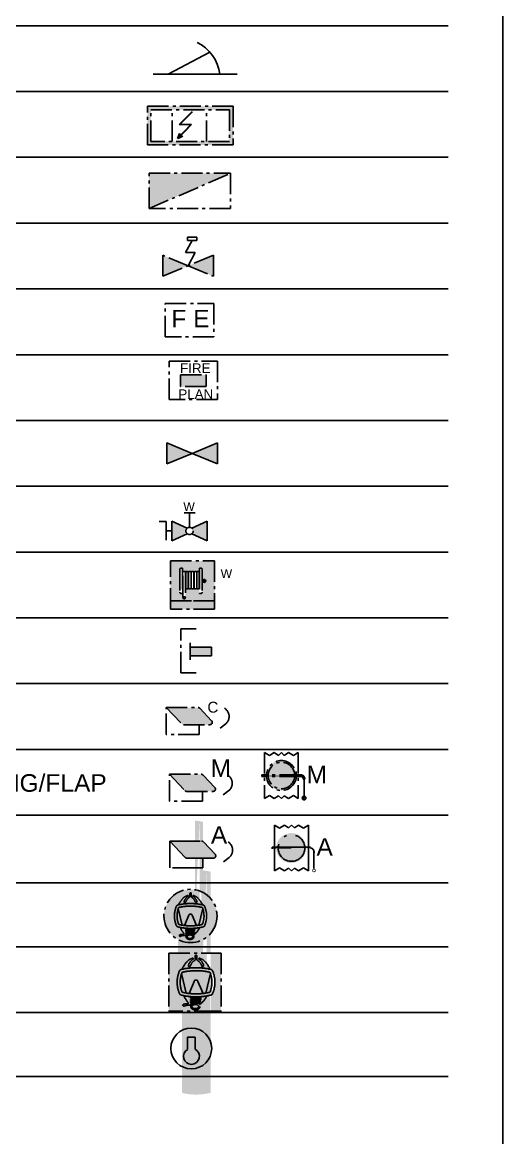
# Model space of a CAD drawing. Header units: metres. Extents: x -19 to 299, y -136 to 153.
# Drawn here: x 275.72 to 291.75, y 76.48 to 113.7 of the extents above; entities that cross this region are included whole.
import ezdxf

# ---------------------------------------------------------------- set-up
doc = ezdxf.new("R2010")
doc.units = ezdxf.units.M
doc.header["$LTSCALE"] = 0.2
doc.linetypes.add('DASHDOT', pattern=[3.556, 2.54, -0.508, 0, -0.508])
for name, color, linetype in [('BLOCKS', 7, 'Continuous'), ('BORDER', 109, 'Continuous'), ('dotted', 140, 'DASHDOT'), ('FIRE LINE', 1, 'Continuous'), ('HATCH', 1, 'Continuous'), ('INER2', 151, 'Continuous'), ('inner', 211, 'Continuous'), ('SYMBOL', 31, 'Continuous'), ('VENT', 210, 'Continuous')]:
    doc.layers.add(name, color=color, linetype=linetype)
doc.styles.add('ARIAL', font='arial.ttf')

# ---------------------------------------------------------------- blocks, each defined once
blk = doc.blocks.new('BLUE MAR SHEET 1-200')
at = {"layer": 'INER2'}
blk.add_lwpolyline([(151.846, 0.004), (-0.003, 0.004), (-0.003, 207.698), (151.846, 207.698), (151.846, 0.004)], dxfattribs=at)
blk = doc.blocks.new('fs')
at = {"layer": 'dotted', "color": 6}
for p, q in [((1941.965, -4109.374), (1943.141, -4109.374)), ((1941.965, -4110.175), (1941.965, -4109.374)), ((1943.141, -4109.374), (1943.141, -4110.175)), ((1943.141, -4110.175), (1941.965, -4110.175))]:
    blk.add_line(p, q, dxfattribs=at)
at = {"layer": 'HATCH', "style": 'ARIAL'}
blk.add_text('F E', height=0.4243, dxfattribs=at).set_placement((1942.115, -4109.948))
blk = doc.blocks.new("FPR-SAF. LOCKER WITH FIREMAN'S OUTFIT")
at = {"layer": 'VENT', "color": 2, "xscale": 0.45989954711139, "yscale": 0.45989954711139}
blk.add_blockref('fs', (-893.379, 1890.083), dxfattribs=at)
blk = doc.blocks.new('FPR-ISOLATING VALVE')
at = {"layer": 'HATCH'}
h = blk.add_hatch(color=256, dxfattribs=at)
h.paths.add_polyline_path([(-0.001, 0), (-0.282, 0.117), (-0.282, -0.117)])
h.paths.add_polyline_path([(0.282, -0.117), (0.282, 0.117), (-0.001, 0)])
at = {"layer": 'dotted', "color": 6}
for p, q in [((-0.282, 0.117), (-0.282, -0.117)), ((-0.001, 0), (-0.282, 0.117)), ((0.282, 0.117), (-0.001, 0)), ((0.282, -0.117), (0.282, 0.117)), ((-0.282, -0.117), (-0.001, 0)), ((-0.001, 0), (0.282, -0.117))]:
    blk.add_line(p, q, dxfattribs=at)
blk = doc.blocks.new('hyd')
at = {"layer": 'FIRE LINE'}
for color, points in [(1, [(1942.494, -4114.805), (1942.122, -4114.633), (1942.122, -4115.111), (1942.494, -4114.939, -0.219445), (1942.463, -4114.872, -0.219445)]), (80, [(1942.608, -4114.805, -0.219445), (1942.639, -4114.872, -0.219445), (1942.608, -4114.939), (1942.981, -4115.111), (1942.981, -4114.633)])]:
    blk.add_hatch(color=color, dxfattribs=at).paths.add_polyline_path(points)
at = {"layer": 'dotted', "color": 6}
for p, q in [((1942.418, -4114.43), (1942.686, -4114.43)), ((1942.552, -4114.784), (1942.552, -4114.43)), ((1941.816, -4114.646), (1941.99, -4114.646)), ((1941.99, -4114.646), (1941.99, -4115.098)), ((1942.122, -4114.633), (1942.122, -4115.111)), ((1942.495, -4114.805), (1942.122, -4114.633)), ((1942.609, -4114.805), (1942.981, -4114.633)), ((1942.981, -4114.633), (1942.981, -4115.111)), ((1942.109, -4114.872), (1941.99, -4114.872)), ((1942.495, -4114.939), (1942.122, -4115.111)), ((1942.609, -4114.939), (1942.981, -4115.111))]:
    blk.add_line(p, q, dxfattribs=at)
blk.add_circle((1942.552, -4114.872), 0.088, dxfattribs=at)
at = {"layer": 'dotted', "color": 6, "style": 'ARIAL'}
blk.add_text('W', height=0.212, dxfattribs=at).set_placement((1942.4, -4114.388))
blk = doc.blocks.new('FPR-WATER FIRE HYDRANT')
at = {"layer": 'VENT', "color": 2, "xscale": 0.45989954711139, "yscale": 0.45989954711139}
blk.add_blockref('hyd', (-893.308, 1892.371), dxfattribs=at)
blk = doc.blocks.new('box')
at = {"layer": 'VENT'}
h = blk.add_hatch(color=1, dxfattribs=at)
h.paths.add_polyline_path([(1943.159, -4115.599), (1942.093, -4115.599), (1942.093, -4116.565), (1943.159, -4116.565)])
h.paths.add_polyline_path([(1942.861, -4116.356, -0.360452), (1942.827, -4116.391), (1942.793, -4116.391), (1942.793, -4115.771), (1942.827, -4115.771, -0.374684), (1942.861, -4115.807), (1942.861, -4116.082), (1942.873, -4116.082, -1), (1942.944, -4116.082, -1), (1942.873, -4116.082), (1942.861, -4116.082)])
h.paths.add_polyline_path([(1942.732, -4116.266), (1942.732, -4115.863, -0.405451), (1942.787, -4115.863), (1942.787, -4116.266, -0.405451)])
h.paths.add_polyline_path([(1942.89, -4116.082, -1), (1942.927, -4116.082, -1)])
h.paths.add_polyline_path([(1942.725, -4116.266, -0.357785), (1942.664, -4116.266), (1942.664, -4115.863, -0.357785), (1942.725, -4115.863)])
h.paths.add_polyline_path([(1942.657, -4116.266, -0.357785), (1942.596, -4116.266), (1942.596, -4115.863, -0.357785), (1942.657, -4115.863)])
h.paths.add_polyline_path([(1942.589, -4116.266, -0.357785), (1942.528, -4116.266), (1942.528, -4115.863, -0.357785), (1942.589, -4115.863)])
h.paths.add_polyline_path([(1942.522, -4116.266, -0.357785), (1942.46, -4116.266), (1942.46, -4115.863, -0.357785), (1942.522, -4115.863)])
h.paths.add_polyline_path([(1942.454, -4116.465), (1942.392, -4116.465), (1942.392, -4115.863, -0.357785), (1942.454, -4115.863)])
h.paths.add_polyline_path([(1942.457, -4116.471), (1942.438, -4116.514), (1942.407, -4116.514), (1942.389, -4116.471)])
h.paths.add_polyline_path([(1942.386, -4116.391), (1942.352, -4116.391, -0.376553), (1942.318, -4116.354), (1942.318, -4115.807, -0.376553), (1942.352, -4115.771), (1942.386, -4115.771)])
blk.add_hatch(color=3, dxfattribs=at).paths.add_polyline_path([(1943.159, -4116.565), (1942.093, -4116.565), (1942.093, -4116.767), (1943.159, -4116.767)])
at = {"layer": 'dotted', "color": 6}
for p, q in [((1942.318, -4115.807), (1942.318, -4116.354)), ((1942.352, -4115.771), (1942.386, -4115.771)), ((1942.386, -4115.771), (1942.386, -4116.391)), ((1942.794, -4115.771), (1942.794, -4116.391)), ((1942.794, -4115.771), (1942.828, -4115.771)), ((1942.861, -4115.807), (1942.861, -4116.356)), ((1942.393, -4116.465), (1942.393, -4115.863)), ((1942.454, -4115.863), (1942.454, -4116.465)), ((1942.461, -4116.266), (1942.461, -4115.863)), ((1942.522, -4115.863), (1942.522, -4116.266)), ((1942.529, -4116.266), (1942.529, -4115.863)), ((1942.59, -4115.863), (1942.59, -4116.266)), ((1942.596, -4116.266), (1942.596, -4115.863)), ((1942.658, -4115.863), (1942.658, -4116.266)), ((1942.664, -4116.266), (1942.664, -4115.863)), ((1942.726, -4115.863), (1942.726, -4116.266)), ((1942.732, -4116.266), (1942.732, -4115.863)), ((1942.787, -4115.863), (1942.787, -4116.266)), ((1942.909, -4116.117), (1942.909, -4116.046)), ((1942.861, -4116.082), (1942.945, -4116.082)), ((1942.352, -4116.391), (1942.386, -4116.391)), ((1942.389, -4116.471), (1942.457, -4116.471)), ((1942.407, -4116.514), (1942.389, -4116.471)), ((1942.393, -4116.465), (1942.454, -4116.465)), ((1942.407, -4116.514), (1942.439, -4116.514)), ((1942.439, -4116.514), (1942.457, -4116.471)), ((1942.794, -4116.391), (1942.828, -4116.391))]:
    blk.add_line(p, q, dxfattribs=at)
for points in [[(1942.094, -4115.599), (1943.16, -4115.599), (1943.16, -4116.767), (1942.094, -4116.767)], [(1942.094, -4116.565), (1943.16, -4116.565), (1943.16, -4116.565), (1942.094, -4116.565)]]:
    blk.add_lwpolyline(points, close=True, dxfattribs=at)
for radius in [0.0356, 0.0187]:
    blk.add_circle((1942.909, -4116.082), radius, dxfattribs=at)
for centre, radius, start, end in [((1942.356, -4115.808), 0.0379, 95.977, 178.5131), ((1942.824, -4115.808), 0.0379, 1.4869, 84.023), ((1942.423, -4115.901), 0.0483, 50.6271, 129.3729), ((1942.491, -4115.901), 0.0483, 50.6271, 129.3729), ((1942.559, -4115.901), 0.0483, 50.6271, 129.3729), ((1942.627, -4115.901), 0.0483, 50.6271, 129.3729), ((1942.695, -4115.901), 0.0483, 50.6271, 129.3729), ((1942.76, -4115.892), 0.0393, 45.8464, 134.1536), ((1942.491, -4116.228), 0.0483, 230.6271, 309.3729), ((1942.559, -4116.228), 0.0483, 230.6271, 309.3729), ((1942.627, -4116.228), 0.0483, 230.6271, 309.3729), ((1942.695, -4116.228), 0.0483, 230.6271, 309.3729), ((1942.76, -4116.238), 0.0393, 225.8464, 314.1536), ((1942.356, -4116.353), 0.0379, 181.4869, 264.023), ((1942.824, -4116.353), 0.0379, 275.977, 358.5131)]:
    blk.add_arc(centre, radius, start, end, dxfattribs=at)
at = {"layer": 'dotted', "color": 6, "style": 'ARIAL'}
blk.add_text('W', height=0.212, dxfattribs=at).set_placement((1943.305, -4116.011))
blk = doc.blocks.new('FPR-FIRE BOX HOSE WITH NOZZLES')
at = {"layer": 'VENT', "color": 2, "xscale": 0.45989954711139, "yscale": 0.45989954711139}
blk.add_blockref('box', (-893.447, 1893.031), dxfattribs=at)
blk = doc.blocks.new('isc')
at = {"layer": 'SYMBOL'}
blk.add_hatch(color=1, dxfattribs=at).paths.add_polyline_path([(1891.571, -4122.399), (1891.571, -4122.185), (1891.059, -4122.185), (1891.059, -4122.399)])
at = {"layer": 'dotted', "color": 6}
for p, q in [((1890.832, -4122.809), (1890.832, -4121.74)), ((1891.199, -4121.74), (1890.832, -4121.74)), ((1891.06, -4122.496), (1891.06, -4122.082)), ((1891.571, -4122.185), (1891.06, -4122.185)), ((1891.571, -4122.185), (1891.571, -4122.399)), ((1891.571, -4122.399), (1891.06, -4122.399))]:
    blk.add_line(p, q, dxfattribs=at)
blk = doc.blocks.new('FPR-INTER. SHORE CONNECTION')
at = {"layer": 'dotted', "color": 6}
blk.add_line((-0.001, -0.246), (-0.17, -0.246), dxfattribs=at)
at = {"layer": 'VENT', "color": 6, "xscale": 0.45989954711139, "yscale": 0.45989954711139}
blk.add_blockref('isc', (-869.763, 1895.832), dxfattribs=at)
blk = doc.blocks.new('bd')
h = blk.add_hatch(color=152)
h.paths.add_polyline_path([(1941.935, -4127.372, 1), (1943.222, -4127.372, 1)])
edge = h.paths.add_edge_path()
edge.add_arc((1942.578, -4128.378), 1.307, 282.7974, 283.439, ccw=False)
edge.add_arc((1942.869, -4127.159), 0.0541, 283.439, 336.9608, ccw=False)
edge.add_arc((1942.37, -4127.372), 0.597, 336.9608, 360, ccw=False)
edge.add_arc((1942.37, -4127.372), 0.597, 360, 383.0392, ccw=False)
edge.add_arc((1942.869, -4127.584), 0.0541, 23.0392, 76.561, ccw=False)
edge.add_arc((1942.578, -4126.366), 1.307, 76.561, 80.3432, ccw=False)
edge.add_arc((1942.391, -4127.469), 0.447, 24.4443, 51.1224, ccw=False)
edge.add_arc((1942.659, -4127.802), 0.0194, 51.1224, 129.7385, ccw=False)
at = {"layer": 'SYMBOL'}
h = blk.add_hatch(color=256, dxfattribs=at)
edge = h.paths.add_edge_path()
edge.add_arc((1942.578, -4126.366), 1.307, 80.3432, 85.3109, ccw=False)
edge.add_line((1942.685, -4127.668), (1942.679, -4127.703))
h = blk.add_hatch(color=256, dxfattribs=at)
edge = h.paths.add_edge_path()
edge.add_arc((1942.279, -4127.371), 0.634, 24.9546, 41.0689)
edge.add_arc((1942.564, -4127.117), 0.252, 40.2148, 72.7798)
edge.add_arc((1942.635, -4126.889), 0.0137, 72.7798, 239.3661)
edge.add_arc((1942.526, -4127.073), 0.2, 300.6339, 346.1202, ccw=False)
edge.add_arc((1942.701, -4127.03), 0.0201, 346.1202, 523.1967, ccw=False)
edge.add_arc((1942.49, -4127.093), 0.2, 16.8033, 57.7271)
edge.add_arc((1942.615, -4126.895), 0.0347, 122.2729, 180, ccw=False)
edge.add_line((1942.581, -4126.895), (1942.581, -4126.824))
edge.add_arc((1942.571, -4126.824), 0.00968, 0, 90)
edge.add_line((1942.571, -4126.815), (1942.558, -4126.815))
edge.add_arc((1942.558, -4126.824), 0.00968, 90, 180)
edge.add_line((1942.548, -4126.824), (1942.548, -4126.895))
edge.add_arc((1942.513, -4126.895), 0.0347, 360, 417.7271, ccw=False)
edge.add_arc((1942.639, -4127.093), 0.2, 122.2729, 163.1967)
edge.add_arc((1942.428, -4127.03), 0.0201, 16.8033, 193.8798, ccw=False)
edge.add_arc((1942.603, -4127.073), 0.2, 193.8798, 239.3661, ccw=False)
edge.add_arc((1942.494, -4126.889), 0.0137, 300.6339, 467.2202)
edge.add_arc((1942.564, -4127.117), 0.252, 107.2202, 139.7852)
edge.add_arc((1942.85, -4127.371), 0.634, 138.9311, 155.0454)
edge.add_arc((1942.564, -4128.378), 1.307, 257.2026, 270, ccw=False)
edge.add_arc((1942.564, -4128.378), 1.307, 270, 282.7974, ccw=False)
h = blk.add_hatch(color=256, dxfattribs=at)
h.paths.add_polyline_path([(1942.435, -4127.602, 0.028926), (1942.578, -4127.611, 0.028926), (1942.722, -4127.602), (1942.618, -4127.353, 0.666938), (1942.538, -4127.353)])
h.paths.add_polyline_path([(1942.282, -4127.195, 0.084667), (1942.252, -4127.372, 0.098986), (1942.293, -4127.577, 0.017455), (1942.378, -4127.594)])
h.paths.add_polyline_path([(1942.905, -4127.372, 0.084667), (1942.874, -4127.195), (1942.778, -4127.594, 0.017455), (1942.864, -4127.577, 0.098986)])
at = {"layer": 'dotted', "color": 6}
for p, q in [((1942.561, -4126.823), (1942.561, -4126.894)), ((1942.571, -4126.813), (1942.584, -4126.813)), ((1942.594, -4126.823), (1942.594, -4126.894)), ((1942.377, -4127.593), (1942.281, -4127.193)), ((1942.434, -4127.601), (1942.538, -4127.351)), ((1942.721, -4127.601), (1942.617, -4127.351)), ((1942.777, -4127.593), (1942.874, -4127.193)), ((1942.463, -4127.694), (1942.463, -4127.666)), ((1942.678, -4127.701), (1942.684, -4127.667)), ((1942.463, -4127.724), (1942.463, -4127.715)), ((1942.463, -4127.76), (1942.463, -4127.751)), ((1942.464, -4127.8), (1942.463, -4127.79)), ((1942.666, -4127.793), (1942.665, -4127.8)), ((1942.67, -4127.765), (1942.671, -4127.757)), ((1942.674, -4127.729), (1942.674, -4127.72))]:
    blk.add_line(p, q, dxfattribs=at)
for points in [[(1942.236, -4127.604, 0.237873), (1942.274, -4127.635, 0.058706), (1942.577, -4127.671, 0.058706), (1942.881, -4127.635, 0.237873), (1942.918, -4127.604, 0.100868), (1942.966, -4127.37, 0.100868), (1942.918, -4127.137, 0.237873), (1942.881, -4127.105, 0.058706), (1942.577, -4127.07, 0.058706), (1942.274, -4127.105, 0.237873), (1942.236, -4127.137, 0.100868), (1942.189, -4127.37, 0.100868)], [(1942.292, -4127.576, 0.0579), (1942.577, -4127.609, 0.0579), (1942.863, -4127.576, 0.098986), (1942.904, -4127.37, 0.098986), (1942.863, -4127.165, 0.0579), (1942.577, -4127.132, 0.0579), (1942.292, -4127.165, 0.098986), (1942.251, -4127.37, 0.098986)]]:
    blk.add_lwpolyline(points, format="xyb", close=True, dxfattribs=at)
blk.add_circle((1942.577, -4127.37), 0.644, dxfattribs=at)
for centre, radius, start, end in [((1942.571, -4126.823), 0.00968, 90, 180), ((1942.584, -4126.823), 0.00968, 0, 90), ((1942.863, -4127.37), 0.634, 138.9311, 155.0454), ((1942.577, -4127.116), 0.252, 107.2202, 139.7852), ((1942.441, -4127.028), 0.0201, 166.1202, 343.1967), ((1942.615, -4127.072), 0.2, 120.6339, 166.1202), ((1942.652, -4127.092), 0.2, 122.2729, 163.1967), ((1942.507, -4126.888), 0.0137, 300.6339, 107.2202), ((1942.526, -4126.894), 0.0347, 302.2729, 0), ((1942.628, -4126.894), 0.0347, 180, 237.7271), ((1942.503, -4127.092), 0.2, 16.8033, 57.7271), ((1942.648, -4126.888), 0.0137, 72.7798, 239.3661), ((1942.539, -4127.072), 0.2, 13.8798, 59.3661), ((1942.577, -4127.116), 0.252, 40.2148, 72.7798), ((1942.714, -4127.028), 0.0201, 196.8033, 13.8798), ((1942.292, -4127.37), 0.634, 24.9546, 41.0689), ((1942.577, -4127.368), 0.0431, 22.5984, 157.4016), ((1942.936, -4127.369), 0.67, 204.5094, 218.6737), ((1942.39, -4127.468), 0.447, 308.8776, 335.5557), ((1942.328, -4127.843), 0.0209, 131.4019, 303.6254), ((1942.319, -4127.833), 0.00754, 110.2386, 131.4019), ((1942.371, -4127.973), 0.157, 80.8751, 110.2386), ((1942.424, -4128.057), 0.215, 88.654, 113.1759), ((1942.399, -4127.799), 0.0187, 260.8751, 38.6737), ((1942.43, -4127.788), 0.0544, 268.654, 318.3835), ((1942.467, -4127.715), 0.00429, 113.8279, 180.4862), ((1942.467, -4127.723), 0.00429, 180.4862, 294.7687), ((1942.467, -4127.751), 0.00429, 118.6274, 180.4862), ((1942.467, -4127.76), 0.00429, 180.4862, 300.1175), ((1942.468, -4127.79), 0.00429, 126.7251, 180.4862), ((1942.468, -4127.8), 0.00429, 180.4862, 309.4368), ((1942.658, -4127.8), 0.0194, 230.2615, 308.8776), ((1942.66, -4127.799), 0.00546, 230.1003, 352.2772), ((1942.665, -4127.765), 0.00429, 237.2063, 352.2772), ((1942.662, -4127.792), 0.00429, 352.2772, 51.5145), ((1942.669, -4127.729), 0.00429, 241.5522, 0), ((1942.667, -4127.756), 0.00429, 352.2772, 58.4878), ((1942.669, -4127.72), 0.00429, 0, 62.5298)]:
    blk.add_arc(centre, radius, start, end, dxfattribs=at)
blk.add_ellipse((1942.563, -4127.872), major_axis=(0.0697, 0), ratio=0.603752, dxfattribs=at)
for points, knots in [([(1942.678, -4127.701), (1942.654, -4127.689), (1942.63, -4127.682), (1942.575, -4127.673), (1942.543, -4127.673), (1942.495, -4127.683), (1942.479, -4127.687), (1942.463, -4127.694)], [7.148644, 7.148644, 7.148644, 7.148644, 7.583437, 7.583437, 8.173653, 8.173653, 8.461241, 8.461241, 8.461241, 8.461241]), ([(1942.671, -4127.716), (1942.646, -4127.703), (1942.62, -4127.696), (1942.563, -4127.689), (1942.531, -4127.69), (1942.488, -4127.702), (1942.477, -4127.706), (1942.465, -4127.711)], [7.146617, 7.146617, 7.146617, 7.146617, 7.643057, 7.643057, 8.27089, 8.27089, 8.485175, 8.485175, 8.485175, 8.485175]), ([(1942.669, -4127.752), (1942.668, -4127.752), (1942.667, -4127.751), (1942.635, -4127.733), (1942.603, -4127.725), (1942.541, -4127.723), (1942.508, -4127.727), (1942.473, -4127.744), (1942.469, -4127.745), (1942.465, -4127.748)], [7.053159, 7.053159, 7.053159, 7.053159, 7.073403, 7.073403, 7.78673, 7.78673, 8.500057, 8.500057, 8.587709, 8.587709, 8.587709, 8.587709]), ([(1942.664, -4127.789), (1942.657, -4127.783), (1942.648, -4127.778), (1942.621, -4127.764), (1942.6, -4127.759), (1942.559, -4127.755), (1942.539, -4127.757), (1942.5, -4127.766), (1942.482, -4127.774), (1942.465, -4127.786)], [6.93153, 6.93153, 6.93153, 6.93153, 7.164429, 7.164429, 7.705806, 7.705806, 8.247183, 8.247183, 8.740097, 8.740097, 8.740097, 8.740097]), ([(1942.658, -4127.872), (1942.658, -4127.861), (1942.654, -4127.851), (1942.643, -4127.834), (1942.636, -4127.827), (1942.607, -4127.809), (1942.582, -4127.804), (1942.532, -4127.806), (1942.507, -4127.813), (1942.479, -4127.838), (1942.471, -4127.85), (1942.467, -4127.878), (1942.471, -4127.893), (1942.487, -4127.915), (1942.499, -4127.923), (1942.535, -4127.94), (1942.565, -4127.942), (1942.61, -4127.932), (1942.627, -4127.925), (1942.65, -4127.902), (1942.658, -4127.888), (1942.658, -4127.872)], [0, 0, 0, 0, 0.379825, 0.379825, 0.75965, 0.75965, 1.645797, 1.645797, 2.531943, 2.531943, 3.045577, 3.045577, 3.559212, 3.559212, 4.072846, 4.072846, 5.060809, 5.060809, 5.725486, 5.725486, 6.283185, 6.283185, 6.283185, 6.283185]), ([(1942.667, -4127.733), (1942.639, -4127.717), (1942.611, -4127.711), (1942.551, -4127.706), (1942.519, -4127.709), (1942.481, -4127.722), (1942.475, -4127.725), (1942.469, -4127.727)], [7.123347, 7.123347, 7.123347, 7.123347, 7.712327, 7.712327, 8.383343, 8.383343, 8.507126, 8.507126, 8.507126, 8.507126]), ([(1942.663, -4127.768), (1942.66, -4127.766), (1942.656, -4127.764), (1942.624, -4127.746), (1942.594, -4127.74), (1942.534, -4127.74), (1942.503, -4127.746), (1942.473, -4127.762), (1942.471, -4127.763), (1942.47, -4127.764)], [7.029225, 7.029225, 7.029225, 7.029225, 7.115525, 7.115525, 7.847612, 7.847612, 8.579699, 8.579699, 8.618124, 8.618124, 8.618124, 8.618124]), ([(1942.656, -4127.803), (1942.646, -4127.795), (1942.635, -4127.789), (1942.604, -4127.776), (1942.583, -4127.773), (1942.54, -4127.773), (1942.519, -4127.777), (1942.489, -4127.79), (1942.479, -4127.796), (1942.471, -4127.803)], [6.909782, 6.909782, 6.909782, 6.909782, 7.254871, 7.254871, 7.870801, 7.870801, 8.486731, 8.486731, 8.789435, 8.789435, 8.789435, 8.789435]), ([(1942.646, -4127.815), (1942.637, -4127.808), (1942.627, -4127.803), (1942.598, -4127.791), (1942.578, -4127.788), (1942.538, -4127.789), (1942.518, -4127.794), (1942.49, -4127.808), (1942.479, -4127.815), (1942.471, -4127.825)], [6.913286, 6.913286, 6.913286, 6.913286, 7.277458, 7.277458, 7.904956, 7.904956, 8.543937, 8.543937, 8.927274, 8.927274, 8.927274, 8.927274])]:
    blk.add_open_spline(points, degree=3, knots=knots, dxfattribs=at)
blk = doc.blocks.new('FPR-BREATHING APPARATUS')
at = {"layer": 'VENT', "color": 6, "xscale": 0.45989954711139, "yscale": 0.45989954711139}
blk.add_blockref('bd', (-893.391, 1898.176), dxfattribs=at)
blk = doc.blocks.new('fie')
at = {"layer": 'HATCH'}
blk.add_hatch(color=256, dxfattribs=at).paths.add_polyline_path([(1942.954, -4111.097), (1942.335, -4111.097), (1942.335, -4111.379), (1942.954, -4111.379)])
at = {"layer": 'dotted', "color": 6}
for p, q in [((1942.061, -4110.762), (1943.229, -4110.762)), ((1942.061, -4111.696), (1942.061, -4110.762)), ((1943.229, -4110.762), (1943.229, -4111.696)), ((1942.336, -4111.097), (1942.955, -4111.097)), ((1942.336, -4111.379), (1942.336, -4111.097)), ((1942.955, -4111.097), (1942.955, -4111.379)), ((1942.955, -4111.379), (1942.336, -4111.379)), ((1943.229, -4111.696), (1942.061, -4111.696))]:
    blk.add_line(p, q, dxfattribs=at)
at = {"layer": 'dotted', "color": 6, "style": 'ARIAL'}
for s, p in [('FIRE', (1942.324, -4111.049)), ('PLAN', (1942.283, -4111.679))]:
    blk.add_text(s, height=0.2312, dxfattribs=at).set_placement(p)
blk = doc.blocks.new('FPR-FIRE PLAN LOCATION')
at = {"layer": 'VENT', "color": 2, "xscale": 0.45989954711139, "yscale": 0.45989954711139}
blk.add_blockref('fie', (-893.422, 1890.752), dxfattribs=at)
blk = doc.blocks.new('EEB DEVICE')
h = blk.add_hatch(color=102)
h.paths.add_polyline_path([(-2246.729, -957.206), (-2247.994, -957.206), (-2247.994, -958.606), (-2247.852, -958.606), (-2246.871, -958.606), (-2246.729, -958.606)])
edge = h.paths.add_edge_path()
edge.add_arc((-2247.336, -959.091), 1.535, 282.7974, 283.439, ccw=False)
edge.add_arc((-2246.994, -957.66), 0.0636, 283.439, 336.9608, ccw=False)
edge.add_arc((-2247.58, -957.91), 0.701, 336.9608, 360, ccw=False)
edge.add_arc((-2247.58, -957.91), 0.701, 360, 383.0392, ccw=False)
edge.add_arc((-2246.994, -958.159), 0.0636, 23.0392, 76.561, ccw=False)
edge.add_arc((-2247.336, -956.729), 1.535, 76.561, 80.3432, ccw=False)
edge.add_arc((-2247.556, -958.024), 0.525, 24.4443, 51.1224, ccw=False)
edge.add_arc((-2247.241, -958.415), 0.0228, 51.1224, 129.7385, ccw=False)
at = {"layer": 'SYMBOL'}
h = blk.add_hatch(color=256, dxfattribs=at)
edge = h.paths.add_edge_path()
edge.add_arc((-2247.336, -956.729), 1.535, 80.3432, 85.3109, ccw=False)
edge.add_line((-2247.21, -958.258), (-2247.217, -958.299))
h = blk.add_hatch(color=256, dxfattribs=at)
edge = h.paths.add_edge_path()
edge.add_arc((-2247.671, -957.909), 0.745, 24.9546, 41.0689)
edge.add_arc((-2247.336, -957.611), 0.296, 40.2148, 72.7798)
edge.add_arc((-2247.253, -957.343), 0.0161, 72.7798, 239.3661)
edge.add_arc((-2247.381, -957.559), 0.235, 300.6339, 346.1202, ccw=False)
edge.add_arc((-2247.176, -957.508), 0.0236, 346.1202, 523.1967, ccw=False)
edge.add_arc((-2247.423, -957.583), 0.235, 16.8033, 57.7271)
edge.add_arc((-2247.276, -957.35), 0.0407, 122.2729, 180, ccw=False)
edge.add_line((-2247.317, -957.35), (-2247.317, -957.267))
edge.add_arc((-2247.328, -957.267), 0.0114, 0, 90)
edge.add_line((-2247.328, -957.256), (-2247.343, -957.256))
edge.add_arc((-2247.343, -957.267), 0.0114, 90, 180)
edge.add_line((-2247.355, -957.267), (-2247.355, -957.35))
edge.add_arc((-2247.396, -957.35), 0.0407, 360, 417.7271, ccw=False)
edge.add_arc((-2247.249, -957.583), 0.235, 122.2729, 163.1967)
edge.add_arc((-2247.496, -957.508), 0.0236, 16.8033, 193.8798, ccw=False)
edge.add_arc((-2247.291, -957.559), 0.235, 193.8798, 239.3661, ccw=False)
edge.add_arc((-2247.419, -957.343), 0.0161, 300.6339, 467.2202)
edge.add_arc((-2247.336, -957.611), 0.296, 107.2202, 139.7852)
edge.add_arc((-2247, -957.909), 0.745, 138.9311, 155.0454)
edge.add_arc((-2247.336, -959.091), 1.535, 257.2026, 270, ccw=False)
edge.add_arc((-2247.336, -959.091), 1.535, 270, 282.7974, ccw=False)
h = blk.add_hatch(color=256, dxfattribs=at)
h.paths.add_polyline_path([(-2247.504, -958.181, 0.028926), (-2247.336, -958.19, 0.028926), (-2247.167, -958.181), (-2247.289, -957.887, 0.666938), (-2247.382, -957.887)])
h.paths.add_polyline_path([(-2247.684, -957.702, 0.084667), (-2247.719, -957.91, 0.098986), (-2247.671, -958.151, 0.017455), (-2247.571, -958.171)])
h.paths.add_polyline_path([(-2246.952, -957.91, 0.084667), (-2246.988, -957.702), (-2247.101, -958.171, 0.017455), (-2247.001, -958.151, 0.098986)])
at = {"layer": 'dotted', "color": 6}
for p, q in [((-2247.993, -957.206), (-2246.728, -957.206)), ((-2247.993, -957.206), (-2247.993, -958.606)), ((-2246.728, -957.206), (-2246.728, -958.606)), ((-2247.354, -957.267), (-2247.354, -957.35)), ((-2247.342, -957.256), (-2247.327, -957.256)), ((-2247.316, -957.267), (-2247.316, -957.35)), ((-2247.57, -958.172), (-2247.683, -957.702)), ((-2247.1, -958.172), (-2246.987, -957.702)), ((-2247.503, -958.181), (-2247.381, -957.888)), ((-2247.166, -958.181), (-2247.288, -957.888)), ((-2247.469, -958.29), (-2247.469, -958.258)), ((-2247.469, -958.325), (-2247.469, -958.315)), ((-2247.221, -958.331), (-2247.221, -958.321)), ((-2247.216, -958.299), (-2247.209, -958.258)), ((-2247.469, -958.368), (-2247.469, -958.358)), ((-2247.468, -958.414), (-2247.468, -958.403)), ((-2247.231, -958.406), (-2247.232, -958.415)), ((-2247.226, -958.374), (-2247.225, -958.364)), ((-2247.993, -958.606), (-2247.851, -958.606)), ((-2246.87, -958.606), (-2247.851, -958.606)), ((-2246.728, -958.606), (-2246.87, -958.606))]:
    blk.add_line(p, q, dxfattribs=at)
for points in [[(-2247.735, -958.184, 0.237873), (-2247.691, -958.221, 0.058706), (-2247.335, -958.263, 0.058706), (-2246.978, -958.221, 0.237873), (-2246.934, -958.184, 0.100868), (-2246.878, -957.91, 0.100868), (-2246.934, -957.636, 0.237873), (-2246.978, -957.599, 0.058706), (-2247.335, -957.557, 0.058706), (-2247.691, -957.599, 0.237873), (-2247.735, -957.636, 0.100868), (-2247.791, -957.91, 0.100868)], [(-2247.67, -958.152, 0.0579), (-2247.335, -958.191, 0.0579), (-2246.999, -958.152, 0.098986), (-2246.951, -957.91, 0.098986), (-2246.999, -957.669, 0.0579), (-2247.335, -957.63, 0.0579), (-2247.67, -957.669, 0.098986), (-2247.718, -957.91, 0.098986)]]:
    blk.add_lwpolyline(points, format="xyb", close=True, dxfattribs=at)
for centre, radius, start, end in [((-2246.999, -957.909), 0.745, 138.9311, 155.0454), ((-2247.335, -957.611), 0.296, 107.2202, 139.7852), ((-2247.495, -957.508), 0.0236, 166.1202, 343.1967), ((-2247.29, -957.559), 0.235, 120.6339, 166.1202), ((-2247.247, -957.583), 0.235, 122.2729, 163.1967), ((-2247.418, -957.343), 0.0161, 300.6339, 107.2202), ((-2247.394, -957.35), 0.0407, 302.2729, 0), ((-2247.342, -957.267), 0.0114, 90, 180), ((-2247.327, -957.267), 0.0114, 0, 90), ((-2247.275, -957.35), 0.0407, 180, 237.7271), ((-2247.422, -957.583), 0.235, 16.8033, 57.7271), ((-2247.252, -957.343), 0.0161, 72.7798, 239.3661), ((-2247.379, -957.559), 0.235, 13.8798, 59.3661), ((-2247.335, -957.611), 0.296, 40.2148, 72.7798), ((-2247.175, -957.508), 0.0236, 196.8033, 13.8798), ((-2247.67, -957.909), 0.745, 24.9546, 41.0689), ((-2247.335, -957.907), 0.0506, 22.5984, 157.4016), ((-2246.913, -957.909), 0.787, 204.5094, 218.6737), ((-2247.464, -958.315), 0.00504, 113.8279, 180.4862), ((-2247.464, -958.325), 0.00504, 180.4862, 294.7687), ((-2247.227, -958.331), 0.00504, 241.5522, 0), ((-2247.555, -958.025), 0.525, 308.8776, 335.5557), ((-2247.227, -958.321), 0.00504, 0, 62.5298), ((-2247.627, -958.465), 0.0245, 131.4019, 303.6254), ((-2247.638, -958.453), 0.00886, 110.2386, 131.4019), ((-2247.577, -958.618), 0.185, 80.8751, 110.2386), ((-2247.514, -958.717), 0.252, 88.654, 113.1759), ((-2247.544, -958.414), 0.022, 260.8751, 38.6737), ((-2247.507, -958.401), 0.0639, 268.654, 318.3835), ((-2247.464, -958.357), 0.00504, 118.6274, 180.4862), ((-2247.464, -958.368), 0.00504, 180.4862, 300.1175), ((-2247.463, -958.403), 0.00504, 126.7251, 180.4862), ((-2247.463, -958.414), 0.00504, 180.4862, 309.4368), ((-2247.24, -958.415), 0.0228, 230.2615, 308.8776), ((-2247.238, -958.414), 0.00642, 230.1003, 352.2772), ((-2247.231, -958.373), 0.00504, 237.2063, 352.2772), ((-2247.236, -958.406), 0.00504, 352.2772, 51.5145), ((-2247.23, -958.363), 0.00504, 352.2772, 58.4878)]:
    blk.add_arc(centre, radius, start, end, dxfattribs=at)
blk.add_ellipse((-2247.351, -958.499), major_axis=(0.0818, 0), ratio=0.603752, dxfattribs=at)
for points, knots in [([(-2247.216, -958.299), (-2247.245, -958.284), (-2247.273, -958.276), (-2247.338, -958.266), (-2247.375, -958.266), (-2247.431, -958.277), (-2247.45, -958.282), (-2247.469, -958.29)], [7.148644, 7.148644, 7.148644, 7.148644, 7.583437, 7.583437, 8.173653, 8.173653, 8.461241, 8.461241, 8.461241, 8.461241]), ([(-2247.224, -958.316), (-2247.254, -958.301), (-2247.284, -958.293), (-2247.351, -958.285), (-2247.389, -958.286), (-2247.44, -958.3), (-2247.453, -958.304), (-2247.466, -958.31)], [7.146617, 7.146617, 7.146617, 7.146617, 7.643057, 7.643057, 8.27089, 8.27089, 8.485175, 8.485175, 8.485175, 8.485175]), ([(-2247.227, -958.359), (-2247.228, -958.358), (-2247.229, -958.357), (-2247.267, -958.335), (-2247.304, -958.327), (-2247.378, -958.324), (-2247.416, -958.329), (-2247.457, -958.348), (-2247.462, -958.351), (-2247.466, -958.353)], [7.053159, 7.053159, 7.053159, 7.053159, 7.073403, 7.073403, 7.78673, 7.78673, 8.500057, 8.500057, 8.587709, 8.587709, 8.587709, 8.587709]), ([(-2247.229, -958.336), (-2247.262, -958.318), (-2247.295, -958.31), (-2247.365, -958.304), (-2247.403, -958.307), (-2247.448, -958.323), (-2247.455, -958.326), (-2247.462, -958.329)], [7.123347, 7.123347, 7.123347, 7.123347, 7.712327, 7.712327, 8.383343, 8.383343, 8.507126, 8.507126, 8.507126, 8.507126]), ([(-2247.232, -958.402), (-2247.242, -958.394), (-2247.251, -958.389), (-2247.284, -958.373), (-2247.307, -958.367), (-2247.356, -958.362), (-2247.38, -958.364), (-2247.425, -958.375), (-2247.447, -958.384), (-2247.466, -958.399)], [6.93153, 6.93153, 6.93153, 6.93153, 7.164429, 7.164429, 7.705806, 7.705806, 8.247183, 8.247183, 8.740097, 8.740097, 8.740097, 8.740097]), ([(-2247.24, -958.499), (-2247.24, -958.487), (-2247.244, -958.474), (-2247.257, -958.455), (-2247.266, -958.446), (-2247.299, -958.425), (-2247.329, -958.419), (-2247.388, -958.422), (-2247.417, -958.43), (-2247.45, -958.459), (-2247.459, -958.473), (-2247.465, -958.506), (-2247.46, -958.524), (-2247.44, -958.55), (-2247.427, -958.559), (-2247.384, -958.579), (-2247.349, -958.581), (-2247.296, -958.57), (-2247.276, -958.561), (-2247.249, -958.534), (-2247.24, -958.517), (-2247.24, -958.499)], [0, 0, 0, 0, 0.379825, 0.379825, 0.75965, 0.75965, 1.645797, 1.645797, 2.531943, 2.531943, 3.045577, 3.045577, 3.559212, 3.559212, 4.072846, 4.072846, 5.060809, 5.060809, 5.725486, 5.725486, 6.283185, 6.283185, 6.283185, 6.283185]), ([(-2247.234, -958.377), (-2247.238, -958.375), (-2247.242, -958.372), (-2247.28, -958.352), (-2247.315, -958.345), (-2247.386, -958.344), (-2247.421, -958.351), (-2247.457, -958.37), (-2247.459, -958.371), (-2247.461, -958.372)], [7.029225, 7.029225, 7.029225, 7.029225, 7.115525, 7.115525, 7.847612, 7.847612, 8.579699, 8.579699, 8.618124, 8.618124, 8.618124, 8.618124]), ([(-2247.242, -958.419), (-2247.254, -958.409), (-2247.267, -958.402), (-2247.303, -958.387), (-2247.328, -958.383), (-2247.378, -958.383), (-2247.404, -958.388), (-2247.438, -958.403), (-2247.45, -958.41), (-2247.46, -958.418)], [6.909782, 6.909782, 6.909782, 6.909782, 7.254871, 7.254871, 7.870801, 7.870801, 8.486731, 8.486731, 8.789435, 8.789435, 8.789435, 8.789435]), ([(-2247.254, -958.433), (-2247.265, -958.424), (-2247.277, -958.418), (-2247.31, -958.404), (-2247.334, -958.401), (-2247.381, -958.402), (-2247.404, -958.407), (-2247.438, -958.424), (-2247.45, -958.432), (-2247.459, -958.443)], [6.913286, 6.913286, 6.913286, 6.913286, 7.277458, 7.277458, 7.904956, 7.904956, 8.543937, 8.543937, 8.927274, 8.927274, 8.927274, 8.927274])]:
    blk.add_open_spline(points, degree=3, knots=knots, dxfattribs=at)
blk = doc.blocks.new('FPR-EMERGENCY ESCAPE B.DEVICE')
at = {"layer": 'dotted', "color": 51, "xscale": 0.45989954711139, "yscale": 0.45989954711139}
blk.add_blockref('EEB DEVICE', (1033.56, 440.541), dxfattribs=at)
blk = doc.blocks.new('mm')
at = {"layer": 'HATCH'}
blk.add_hatch(color=3, dxfattribs=at).paths.add_polyline_path([(-2247.176, -952.897, 0.205997), (-2247.217, -952.88), (-2247.988, -952.88), (-2247.614, -953.276, 0.205997), (-2247.574, -953.293), (-2246.932, -953.293, 0.657476), (-2246.891, -953.199)])
at = {"layer": 'dotted', "color": 6}
for p, q in [((-2247.978, -952.88), (-2247.604, -953.276)), ((-2247.978, -952.88), (-2247.207, -952.88)), ((-2247.978, -953.527), (-2247.978, -952.88)), ((-2247.166, -952.897), (-2246.881, -953.199)), ((-2247.563, -953.293), (-2246.921, -953.293)), ((-2247.182, -953.293), (-2247.182, -953.527)), ((-2246.678, -953.38), (-2246.539, -953.273)), ((-2247.182, -953.527), (-2247.978, -953.527))]:
    blk.add_line(p, q, dxfattribs=at)
blk.add_lwpolyline([(-2246.678, -953.38), (-2246.539, -953.273)], dxfattribs=at)
for centre, radius, start, end in [((-2247.207, -952.935), 0.0558, 43.4403, 90), ((-2246.696, -953.096), 0.237, 311.7236, 57.1221), ((-2246.921, -953.237), 0.0558, 270, 43.4403), ((-2247.563, -953.237), 0.0558, 223.4403, 270)]:
    blk.add_arc(centre, radius, start, end, dxfattribs=at)
at = {"layer": 'dotted', "color": 6, "style": 'ARIAL'}
blk.add_text('M', height=0.424, dxfattribs=at).set_placement((-2246.984, -952.945))
blk = doc.blocks.new('VENT')
at = {"layer": 'INER2'}
h = blk.add_hatch(color=3, dxfattribs=at)
h.paths.add_polyline_path([(1723.919, -4113.066, 0.395683), (1723.599, -4113.366), (1723.919, -4113.366)])
h.paths.add_polyline_path([(1724.239, -4113.366, 0.395683), (1723.919, -4113.066), (1723.919, -4113.366)])
h.paths.add_polyline_path([(1723.919, -4113.407), (1723.919, -4113.708, 0.395683), (1724.239, -4113.407)])
h.paths.add_polyline_path([(1723.919, -4113.407), (1723.599, -4113.407, 0.395683), (1723.919, -4113.708)])
at = {"layer": 'SYMBOL'}
h = blk.add_hatch(color=256, dxfattribs=at)
h.paths.add_polyline_path([(1723.919, -4113.025), (1723.919, -4113.066, -0.414214), (1724.24, -4113.387), (1724.281, -4113.387, 0.414214)])
h.paths.add_polyline_path([(1723.919, -4113.066), (1723.919, -4113.025, 0.414214), (1723.557, -4113.387), (1723.598, -4113.387, -0.414214)])
h.paths.add_polyline_path([(1723.598, -4113.387), (1723.557, -4113.387, 0.414214), (1723.919, -4113.749), (1723.919, -4113.708, -0.414214)])
h.paths.add_polyline_path([(1724.281, -4113.387), (1724.24, -4113.387, -0.414214), (1723.919, -4113.708), (1723.919, -4113.749, 0.414214)])
h = blk.add_hatch(color=256, dxfattribs=at)
h.paths.add_polyline_path([(1723.919, -4113.366), (1723.599, -4113.366, 0.015921), (1723.598, -4113.387), (1723.919, -4113.387)])
h.paths.add_polyline_path([(1723.558, -4113.366), (1723.511, -4113.366), (1723.511, -4113.387), (1723.557, -4113.387, -0.014121)])
h.paths.add_polyline_path([(1723.511, -4113.366), (1723.448, -4113.366), (1723.448, -4113.387), (1723.511, -4113.387)])
h.paths.add_polyline_path([(1724.239, -4113.366), (1723.919, -4113.366), (1723.919, -4113.387), (1724.24, -4113.387, 0.015921)])
h.paths.add_polyline_path([(1724.327, -4113.366), (1724.28, -4113.366, -0.014121), (1724.281, -4113.387), (1724.327, -4113.387)])
h.paths.add_polyline_path([(1724.38, -4113.366), (1724.327, -4113.366), (1724.327, -4113.387), (1724.38, -4113.387)])
h = blk.add_hatch(color=256, dxfattribs=at)
h.paths.add_polyline_path([(1724.444, -4113.387), (1724.38, -4113.387), (1724.38, -4113.407, -0.414214), (1724.448, -4113.475), (1724.489, -4113.475, 0.24158)])
h.paths.add_polyline_path([(1724.38, -4113.366), (1724.38, -4113.387), (1724.444, -4113.387, 0.156931)])
h = blk.add_hatch(color=256, dxfattribs=at)
h.paths.add_polyline_path([(1723.511, -4113.387), (1723.448, -4113.387), (1723.448, -4113.407), (1723.511, -4113.407)])
h.paths.add_polyline_path([(1723.557, -4113.387), (1723.511, -4113.387), (1723.511, -4113.407), (1723.558, -4113.407, -0.014121)])
blk.add_hatch(color=256, dxfattribs=at).paths.add_polyline_path([(1723.919, -4113.387), (1723.598, -4113.387, 0.015921), (1723.599, -4113.407), (1723.919, -4113.407)])
h = blk.add_hatch(color=256, dxfattribs=at)
h.paths.add_polyline_path([(1724.24, -4113.387), (1723.919, -4113.387), (1723.919, -4113.407), (1724.239, -4113.407, 0.015921)])
h.paths.add_polyline_path([(1724.327, -4113.387), (1724.281, -4113.387, -0.014121), (1724.28, -4113.407), (1724.327, -4113.407)])
h.paths.add_polyline_path([(1724.38, -4113.387), (1724.327, -4113.387), (1724.327, -4113.407), (1724.38, -4113.407)])
h = blk.add_hatch(color=256, dxfattribs=at)
h.paths.add_polyline_path([(1724.425, -4113.93, 1), (1724.513, -4113.93, 1)])
h.paths.add_polyline_path([(1724.495, -4113.93, -1), (1724.443, -4113.93, -1)])
at = {"layer": 'dotted', "color": 6}
for p, q in [((1723.51, -4112.833), (1723.51, -4113.941)), ((1723.51, -4112.833), (1723.628, -4112.904)), ((1723.628, -4112.904), (1723.746, -4112.833)), ((1723.746, -4112.833), (1723.847, -4112.9)), ((1723.847, -4112.9), (1723.918, -4112.833)), ((1723.989, -4112.9), (1723.918, -4112.833)), ((1724.091, -4112.833), (1723.989, -4112.9)), ((1724.209, -4112.904), (1724.091, -4112.833)), ((1724.327, -4112.833), (1724.209, -4112.904)), ((1724.327, -4112.833), (1724.327, -4113.941)), ((1723.448, -4113.366), (1723.448, -4113.407)), ((1724.38, -4113.366), (1723.448, -4113.366)), ((1724.38, -4113.407), (1724.38, -4113.366)), ((1724.38, -4113.407), (1723.448, -4113.407)), ((1724.448, -4113.475), (1724.489, -4113.475)), ((1723.51, -4113.941), (1723.628, -4113.87)), ((1723.628, -4113.87), (1723.746, -4113.941)), ((1723.746, -4113.941), (1723.847, -4113.874)), ((1723.847, -4113.874), (1723.918, -4113.941)), ((1723.989, -4113.874), (1723.918, -4113.941)), ((1724.091, -4113.941), (1723.989, -4113.874)), ((1724.209, -4113.87), (1724.091, -4113.941)), ((1724.327, -4113.941), (1724.209, -4113.87))]:
    blk.add_line(p, q, dxfattribs=at)
for centre, radius in [((1723.918, -4113.387), 0.362), ((1723.918, -4113.387), 0.321), ((1724.468, -4113.93), 0.0438), ((1724.468, -4113.93), 0.0263)]:
    blk.add_circle(centre, radius, dxfattribs=at)
for radius in [0.109, 0.068]:
    blk.add_arc((1724.38, -4113.475), radius, 0, 90, dxfattribs=at)
at = {"layer": 'SYMBOL', "const_width": 0.0408}
blk.add_lwpolyline([(1724.469, -4113.475), (1724.469, -4113.886)], dxfattribs=at)
at = {"layer": 'dotted', "color": 6, "style": 'ARIAL'}
blk.add_text('M', height=0.424, dxfattribs=at).set_placement((1724.526, -4113.575))
blk = doc.blocks.new('FPR-MACHINERY SPACES VENTILATION FIRE DUMPING_FLAP')
at = {"layer": 'dotted', "color": 6, "xscale": 0.45989954711139, "yscale": 0.45989954711139}
blk.add_blockref('mm', (1033.084, 438.257), dxfattribs=at)
at = {"layer": 'VENT', "xscale": 0.45989954711139, "yscale": 0.45989954711139}
blk.add_blockref('VENT', (-792.344, 1891.759), dxfattribs=at)
blk = doc.blocks.new('elec')
at = {"layer": 'FIRE LINE'}
h = blk.add_hatch(color=256, dxfattribs=at)
h.paths.add_polyline_path([(1941.535, -4103.008), (1941.535, -4103.945), (1943.604, -4103.945), (1943.604, -4103.008)])
h.paths.add_polyline_path([(1943.52, -4103.093), (1943.52, -4103.86), (1941.62, -4103.86), (1941.62, -4103.093)])
at = {"layer": 'dotted', "color": 6}
for p, q in [((1942.137, -4103.86), (1942.137, -4103.093)), ((1942.967, -4103.86), (1942.967, -4103.093)), ((1942.614, -4103.138), (1942.305, -4103.447)), ((1942.626, -4103.141), (1942.317, -4103.45)), ((1942.587, -4103.448), (1942.264, -4103.789)), ((1942.598, -4103.45), (1942.276, -4103.792)), ((1942.305, -4103.447), (1942.587, -4103.448)), ((1942.317, -4103.45), (1942.598, -4103.45)), ((1942.264, -4103.789), (1942.311, -4103.668)), ((1942.264, -4103.789), (1942.382, -4103.735)), ((1942.276, -4103.792), (1942.323, -4103.671)), ((1942.276, -4103.792), (1942.393, -4103.737))]:
    blk.add_line(p, q, dxfattribs=at)
for points in [[(1941.536, -4103.008), (1943.605, -4103.008), (1943.605, -4103.945), (1941.536, -4103.945)], [(1941.621, -4103.093), (1943.52, -4103.093), (1943.52, -4103.86), (1941.621, -4103.86)]]:
    blk.add_lwpolyline(points, close=True, dxfattribs=at)
blk = doc.blocks.new('FPR-EMERGENCY SWITCH BOARD')
at = {"layer": 'VENT', "color": 2, "xscale": 0.45989954711139, "yscale": 0.45989954711139}
blk.add_blockref('elec', (-893.387, 1887.187), dxfattribs=at)
blk = doc.blocks.new('fdb')
at = {"layer": 'inner', "color": 2}
for p, q in [((1942.035, -4102.231), (1943.042, -4101.698)), ((1943.707, -4102.231), (1941.668, -4102.231))]:
    blk.add_line(p, q, dxfattribs=at)
blk.add_arc((1942.31, -4102.347), 0.978, 6.7975, 64.3296, dxfattribs=at)
blk = doc.blocks.new('FPR-_B_ CLASS FIRE DOOR')
at = {"layer": 'VENT', "color": 6, "xscale": 0.45989954711139, "yscale": 0.45989954711139}
blk.add_blockref('fdb', (-893.441, 1886.438), dxfattribs=at)
blk = doc.blocks.new('duc')
at = {"layer": 'HATCH'}
blk.add_hatch(color=2, dxfattribs=at).paths.add_polyline_path([(-2247.242, -951.283, 0.205997), (-2247.283, -951.265), (-2248.055, -951.265), (-2247.68, -951.661, 0.205997), (-2247.64, -951.678), (-2246.998, -951.678, 0.657476), (-2246.957, -951.584)])
at = {"layer": 'dotted', "color": 6}
for p, q in [((-2248.054, -951.263), (-2247.68, -951.659)), ((-2248.054, -951.263), (-2247.282, -951.263)), ((-2248.054, -951.911), (-2248.054, -951.263)), ((-2247.242, -951.281), (-2246.957, -951.583)), ((-2247.639, -951.677), (-2246.997, -951.677)), ((-2247.258, -951.677), (-2247.258, -951.911)), ((-2246.754, -951.764), (-2246.615, -951.657)), ((-2247.258, -951.911), (-2248.054, -951.911))]:
    blk.add_line(p, q, dxfattribs=at)
blk.add_lwpolyline([(-2246.754, -951.764), (-2246.615, -951.657)], dxfattribs=at)
for centre, radius, start, end in [((-2247.282, -951.319), 0.0558, 43.4403, 90), ((-2246.772, -951.48), 0.237, 311.7236, 57.1221), ((-2246.997, -951.621), 0.0558, 270, 43.4403)]:
    blk.add_arc(centre, radius, start, end, dxfattribs=at)
at = {"layer": 'dotted', "color": 6, "style": 'ARIAL'}
blk.add_text('C', height=0.264, dxfattribs=at).set_placement((-2247.06, -951.386))
blk = doc.blocks.new('FPR-CARGO SPACES VENTILATION FIRE DUMPING')
at = {"layer": 'dotted', "color": 6, "xscale": 0.45989954711139, "yscale": 0.45989954711139}
blk.add_blockref('duc', (1033.53, 437.634), dxfattribs=at)
blk = doc.blocks.new('AV')
at = {"layer": 'HATCH'}
blk.add_hatch(color=5, dxfattribs=at).paths.add_polyline_path([(6018.552, -5952.493, 0.205997), (6018.524, -5952.481), (6017.989, -5952.481), (6018.249, -5952.755, 0.205997), (6018.277, -5952.768), (6018.722, -5952.768, 0.657476), (6018.75, -5952.702)])
at = {"layer": 'dotted', "color": 6}
for p, q in [((6017.996, -5952.48), (6018.255, -5952.754)), ((6017.996, -5952.48), (6018.53, -5952.48)), ((6017.996, -5952.929), (6017.996, -5952.48)), ((6018.559, -5952.492), (6018.756, -5952.701)), ((6018.896, -5952.827), (6018.993, -5952.753)), ((6018.547, -5952.929), (6017.996, -5952.929)), ((6018.283, -5952.767), (6018.728, -5952.767)), ((6018.547, -5952.767), (6018.547, -5952.929))]:
    blk.add_line(p, q, dxfattribs=at)
blk.add_lwpolyline([(6018.896, -5952.827), (6018.993, -5952.753)], dxfattribs=at)
for centre, radius, start, end in [((6018.53, -5952.519), 0.0387, 43.4403, 90), ((6018.884, -5952.63), 0.164, 311.7236, 57.1221), ((6018.283, -5952.728), 0.0387, 223.4403, 270), ((6018.728, -5952.728), 0.0387, 270, 43.4403)]:
    blk.add_arc(centre, radius, start, end, dxfattribs=at)
at = {"layer": 'dotted', "color": 6, "style": 'ARIAL'}
blk.add_text('A', height=0.294, dxfattribs=at).set_placement((6018.684, -5952.525))
blk = doc.blocks.new('FPR-ACC.SPACES VENTILATION FIRE DUMPING_FLAP')
at = {"layer": 'INER2'}
h = blk.add_hatch(color=5, dxfattribs=at)
h.paths.add_polyline_path([(0.537, 0.148, 0.395683), (0.389, 0.009), (0.537, 0.009)])
h.paths.add_polyline_path([(0.684, 0.009, 0.395683), (0.537, 0.148), (0.537, 0.009)])
h.paths.add_polyline_path([(0.537, -0.009), (0.537, -0.148, 0.395683), (0.684, -0.009)])
h.paths.add_polyline_path([(0.537, -0.009), (0.389, -0.009, 0.395683), (0.537, -0.148)])
at = {"layer": 'SYMBOL'}
h = blk.add_hatch(color=256, dxfattribs=at)
h.paths.add_polyline_path([(0.537, 0.166), (0.537, 0.148, -0.414214), (0.684, 0), (0.703, 0, 0.414214)])
h.paths.add_polyline_path([(0.537, 0.148), (0.537, 0.166, 0.414214), (0.37, 0), (0.389, 0, -0.414214)])
h.paths.add_polyline_path([(0.389, 0), (0.37, 0, 0.414214), (0.537, -0.166), (0.537, -0.148, -0.414214)])
h.paths.add_polyline_path([(0.703, 0), (0.684, 0, -0.414214), (0.537, -0.148), (0.537, -0.166, 0.414214)])
h = blk.add_hatch(color=256, dxfattribs=at)
h.paths.add_polyline_path([(0.537, 0.009), (0.389, 0.009, 0.015921), (0.389, 0), (0.537, 0)])
h.paths.add_polyline_path([(0.37, 0.009), (0.349, 0.009), (0.349, 0), (0.37, 0, -0.014121)])
h.paths.add_polyline_path([(0.349, 0.009), (0.32, 0.009), (0.32, 0), (0.349, 0)])
h.paths.add_polyline_path([(0.684, 0.009), (0.537, 0.009), (0.537, 0), (0.684, 0, 0.015921)])
h.paths.add_polyline_path([(0.724, 0.009), (0.703, 0.009, -0.014121), (0.703, 0), (0.724, 0)])
h.paths.add_polyline_path([(0.749, 0.009), (0.724, 0.009), (0.724, 0), (0.749, 0)])
h = blk.add_hatch(color=256, dxfattribs=at)
h.paths.add_polyline_path([(0.778, 0), (0.749, 0), (0.749, -0.009, -0.414214), (0.78, -0.041), (0.799, -0.041, 0.24158)])
h.paths.add_polyline_path([(0.749, 0.009), (0.749, 0), (0.778, 0, 0.156931)])
h = blk.add_hatch(color=256, dxfattribs=at)
h.paths.add_polyline_path([(0.349, 0), (0.32, 0), (0.32, -0.009), (0.349, -0.009)])
h.paths.add_polyline_path([(0.37, 0), (0.349, 0), (0.349, -0.009), (0.37, -0.009, -0.014121)])
blk.add_hatch(color=256, dxfattribs=at).paths.add_polyline_path([(0.537, 0), (0.389, 0, 0.015921), (0.389, -0.009), (0.537, -0.009)])
h = blk.add_hatch(color=256, dxfattribs=at)
h.paths.add_polyline_path([(0.684, 0), (0.537, 0), (0.537, -0.009), (0.684, -0.009, 0.015921)])
h.paths.add_polyline_path([(0.724, 0), (0.703, 0, -0.014121), (0.703, -0.009), (0.724, -0.009)])
h.paths.add_polyline_path([(0.749, 0), (0.724, 0), (0.724, -0.009), (0.749, -0.009)])
h = blk.add_hatch(color=256, dxfattribs=at)
h.paths.add_polyline_path([(0.769, -0.25, 1), (0.81, -0.25, 1)])
h.paths.add_polyline_path([(0.801, -0.25, -1), (0.777, -0.25, -1)])
at = {"layer": 'dotted', "color": 6}
for p, q in [((0.351, 0.255), (0.351, -0.255)), ((0.351, 0.255), (0.406, 0.222)), ((0.406, 0.222), (0.46, 0.255)), ((0.46, 0.255), (0.507, 0.224)), ((0.507, 0.224), (0.539, 0.255)), ((0.572, 0.224), (0.539, 0.255)), ((0.619, 0.255), (0.572, 0.224)), ((0.673, 0.222), (0.619, 0.255)), ((0.727, 0.255), (0.673, 0.222)), ((0.727, 0.255), (0.727, -0.255)), ((0.323, 0.009), (0.323, -0.009)), ((0.751, 0.009), (0.323, 0.009)), ((0.351, -0.255), (0.406, -0.222)), ((0.406, -0.222), (0.46, -0.255)), ((0.46, -0.255), (0.507, -0.224)), ((0.507, -0.224), (0.539, -0.255)), ((0.572, -0.224), (0.539, -0.255)), ((0.619, -0.255), (0.572, -0.224)), ((0.673, -0.222), (0.619, -0.255)), ((0.727, -0.255), (0.673, -0.222))]:
    blk.add_line(p, q, dxfattribs=at)
blk.add_circle((0.539, 0), 0.148, dxfattribs=at)
at = {"layer": 'SYMBOL'}
blk.add_line((0.78, -0.046), (0.799, -0.046), dxfattribs=at)
at = {"layer": 'SYMBOL', "const_width": 0.0188}
blk.add_lwpolyline([(0.789, -0.041), (0.789, -0.23)], dxfattribs=at)
at = {"layer": 'INER2', "color": 6, "xscale": 0.66362073343725, "yscale": 0.66362073343725}
blk.add_blockref('AV', (-3994.481, 3950.266), dxfattribs=at)
at = {"layer": 'dotted', "color": 6, "style": 'ARIAL'}
blk.add_text('A', height=0.195, dxfattribs=at).set_placement((0.818, -0.086))
blk = doc.blocks.new('pan')
at = {"layer": 'dotted'}
blk.add_hatch(color=1, dxfattribs=at).paths.add_polyline_path([(1941.574, -4105.486), (1943.543, -4104.63), (1941.574, -4104.63)])
at = {"layer": 'dotted', "color": 6}
for p, q in [((1941.574, -4104.63), (1943.543, -4104.63)), ((1941.574, -4105.486), (1941.574, -4104.63)), ((1941.574, -4105.486), (1943.543, -4104.63)), ((1943.543, -4104.63), (1943.543, -4105.486)), ((1943.543, -4105.486), (1941.574, -4105.486))]:
    blk.add_line(p, q, dxfattribs=at)
blk = doc.blocks.new('FPR-FIRE ALARM PANEL')
at = {"layer": 'VENT', "color": 2, "xscale": 0.45989954711139, "yscale": 0.45989954711139}
blk.add_blockref('pan', (-893.382, 1887.915), dxfattribs=at)
blk = doc.blocks.new('iso')
at = {"layer": 'HATCH'}
h = blk.add_hatch(color=256, dxfattribs=at)
h.paths.add_polyline_path([(1942.52, -4108.457), (1941.909, -4108.203), (1941.909, -4108.711)])
h.paths.add_polyline_path([(1943.134, -4108.711), (1943.134, -4108.203), (1942.52, -4108.457)])
at = {"layer": 'dotted', "color": 6}
for p, q in [((1942.452, -4108.135), (1942.616, -4107.848)), ((1942.726, -4107.763), (1942.507, -4107.763)), ((1942.507, -4107.763), (1942.507, -4107.848)), ((1942.507, -4107.848), (1942.726, -4107.848)), ((1942.726, -4107.848), (1942.726, -4107.763)), ((1941.909, -4108.203), (1941.909, -4108.711)), ((1942.52, -4108.457), (1941.909, -4108.203)), ((1942.688, -4108.135), (1942.452, -4108.135)), ((1942.52, -4108.457), (1942.688, -4108.135)), ((1943.134, -4108.203), (1942.52, -4108.457)), ((1942.688, -4108.135), (1942.688, -4108.135)), ((1943.134, -4108.711), (1943.134, -4108.203)), ((1941.909, -4108.711), (1942.52, -4108.457)), ((1942.52, -4108.457), (1943.134, -4108.711))]:
    blk.add_line(p, q, dxfattribs=at)
blk = doc.blocks.new('FPR-D.O.F.O.SHUT OFF VALVE')
at = {"layer": 'VENT', "color": 2, "xscale": 0.45989954711139, "yscale": 0.45989954711139}
blk.add_blockref('iso', (-893.365, 1889.376), dxfattribs=at)
blk = doc.blocks.new('heat detector')
at = {"layer": 'INER2'}
blk.add_hatch(color=242, dxfattribs=at).paths.add_polyline_path([(3383.561, -6499.341), (3383.561, -6499.133), (3383.431, -6499.133), (3383.431, -6499.343, 4.002369)])
at = {"layer": 'INER2', "color": 240}
blk.add_lwpolyline([(3383.431, -6499.343), (3383.431, -6499.133), (3383.561, -6499.133), (3383.561, -6499.341)], dxfattribs=at)
at = {"layer": 'INER2', "color": 7}
blk.add_circle((3383.495, -6499.326), 0.352, dxfattribs=at)
at = {"layer": 'INER2', "color": 240}
blk.add_arc((3383.498, -6499.463), 0.137, 118.8949, 62.7819, dxfattribs=at)
blk = doc.blocks.new('FPR-TEMPERATURE DETECTOR')
at = {"layer": 'INER2', "color": 3, "xscale": 0.64519499421843, "yscale": 0.64519499421843}
blk.add_blockref('heat detector', (-2183.014, 4193.332), dxfattribs=at)
blk = doc.blocks.new('_LEGRAW1')
at = {"layer": 'dotted', "color": 6, "linetype": 'Continuous'}
for p, q in [((0.001, -10.978), (12.726, -10.978)), ((0.001, -11.709), (12.726, -11.709)), ((0.001, -12.441), (12.726, -12.441)), ((0.001, -13.173), (12.726, -13.173)), ((0.001, -13.173), (12.726, -13.173)), ((0.004, -13.905), (12.726, -13.905)), ((0.004, -14.637), (12.726, -14.637)), ((0.004, -15.369), (12.726, -15.369)), ((0.004, -16.101), (12.726, -16.101)), ((0.004, -16.832), (12.726, -16.832)), ((0.004, -17.564), (12.726, -17.564)), ((0.004, -18.296), (12.726, -18.296)), ((0.004, -18.296), (12.726, -18.296)), ((0.004, -18.296), (12.726, -18.296)), ((0.004, -19.028), (12.726, -19.028)), ((0.004, -19.76), (12.726, -19.76)), ((12.726, -20.511), (0.004, -20.511)), ((0.004, -21.223), (12.726, -21.223)), ((0.004, -21.955), (12.726, -21.955)), ((0.004, -22.668), (12.726, -22.668))]:
    blk.add_line(p, q, dxfattribs=at)
at = {"layer": 'BLOCKS'}
for name, p in [('FPR-_B_ CLASS FIRE DOOR', (9.911, -11.339)), ('FPR-EMERGENCY SWITCH BOARD', (9.856, -12.088)), ('FPR-FIRE ALARM PANEL', (9.851, -12.816)), ('FPR-D.O.F.O.SHUT OFF VALVE', (9.834, -13.546)), ("FPR-SAF. LOCKER WITH FIREMAN'S OUTFIT", (9.848, -14.253)), ('FPR-FIRE PLAN LOCATION', (9.891, -14.922)), ('FPR-ISOLATING VALVE', (9.877, -15.735)), ('FPR-WATER FIRE HYDRANT', (9.778, -16.541)), ('FPR-FIRE BOX HOSE WITH NOZZLES', (9.916, -17.2)), ('FPR-INTER. SHORE CONNECTION', (9.922, -17.931)), ('FPR-CARGO SPACES VENTILATION FIRE DUMPING', (9.939, -18.711)), ('FPR-MACHINERY SPACES VENTILATION FIRE DUMPING_FLAP', (10.385, -19.333)), ('FPR-BREATHING APPARATUS', (9.86, -20.881)), ('FPR-ACC.SPACES VENTILATION FIRE DUMPING_FLAP', (10.443, -20.125)), ('FPR-EMERGENCY ESCAPE B.DEVICE', (9.909, -21.617)), ('FPR-TEMPERATURE DETECTOR', (9.868, -22.354))]:
    blk.add_blockref(name, p, dxfattribs=at)
at = {"layer": 'dotted', "color": 8, "style": 'ARIAL'}
blk.add_text('MACHINERY SPACES VENTILATION FIRE DUMPING/FLAP', height=0.19515, dxfattribs=at).set_placement((1.43, -19.499))
blk = doc.blocks.new('FIRE PLAN LEGEND 1')
at = {"xscale": 3, "yscale": 3}
blk.add_blockref('_LEGRAW1', (0, 0), dxfattribs=at)

msp = doc.modelspace()

# ---------------------------------------------------------------- block references
at = {"layer": 'BLOCKS'}
msp.add_blockref('FIRE PLAN LEGEND 1', (251.754751, 146.522775), dxfattribs=at)
at = {"layer": 'BORDER'}
msp.add_blockref('BLUE MAR SHEET 1-200', (139.904751, -55.177225), dxfattribs=at)

doc.saveas('drawing.dxf')
